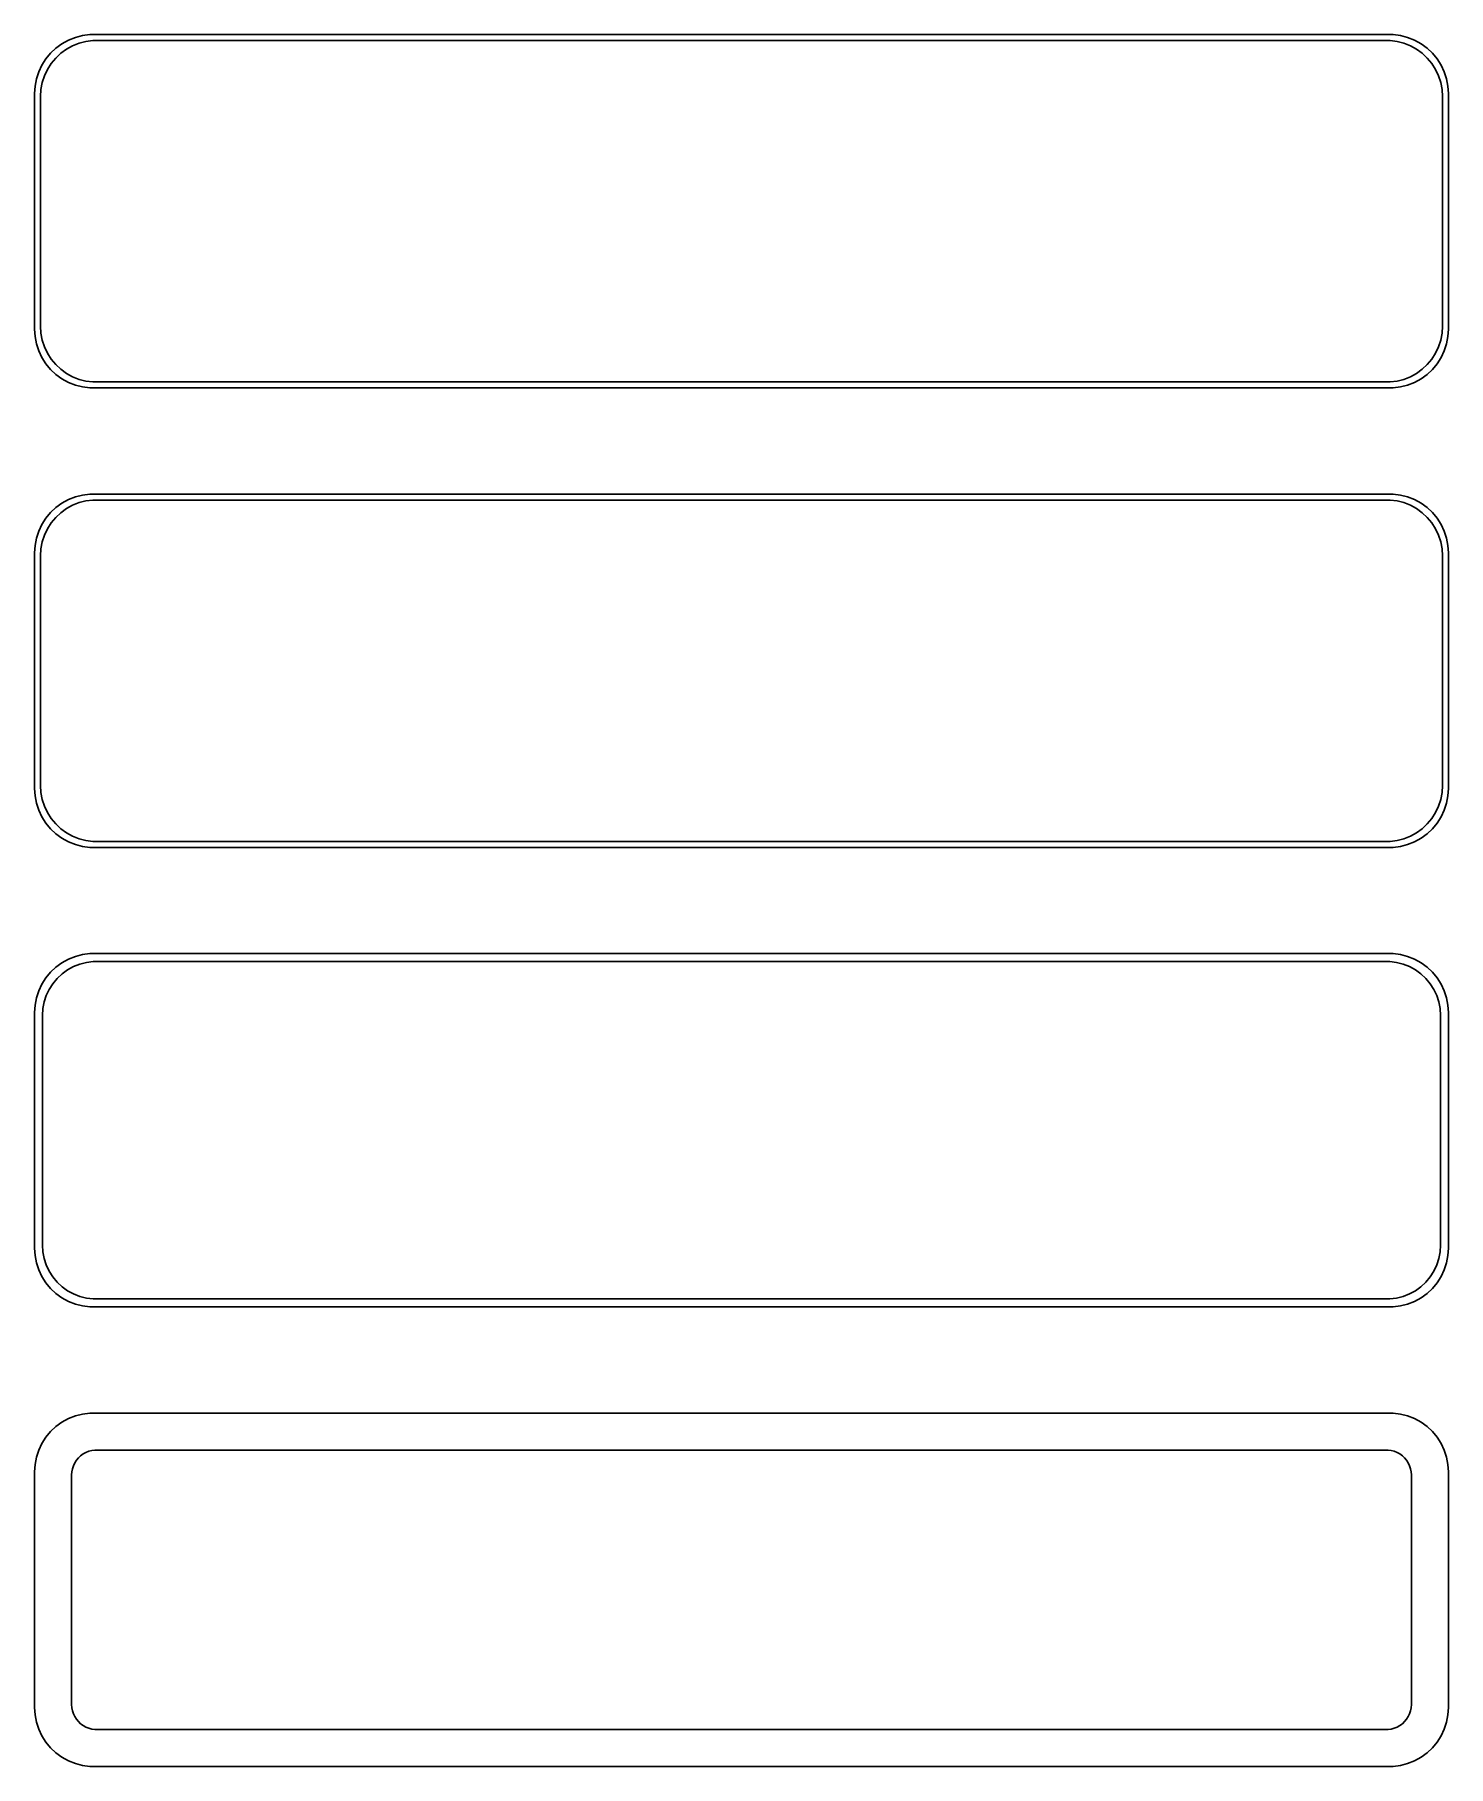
# Model space of a CAD drawing. Header units: metres. Extents: x -60 to 60, y 141 to 288.
import ezdxf

# ---------------------------------------------------------------- set-up
doc = ezdxf.new("R2010")
doc.units = ezdxf.units.M

msp = doc.modelspace()

# ---------------------------------------------------------------- linework, layer by layer
for p, q in [((-58.1871, 286.853), (-58.6448, 286.423)), ((-57.6791, 287.222), (-58.1871, 286.853)), ((-57.7778, 286.41), (-57.2952, 286.761)), ((-57.1289, 287.524), (-57.6791, 287.222)), ((-57.2952, 286.761), (-56.7724, 287.048)), ((-56.5451, 287.755), (-57.1289, 287.524)), ((-56.7724, 287.048), (-56.2178, 287.268)), ((-55.9369, 287.911), (-56.5451, 287.755)), ((-56.2178, 287.268), (-55.6401, 287.416)), ((-55.3139, 287.99), (-55.9369, 287.911)), ((-55.6401, 287.416), (-55.0482, 287.491)), ((55.3139, 287.99), (-55.3139, 287.99)), ((-55.0482, 287.491), (55.0482, 287.491)), ((55.0482, 287.491), (55.6401, 287.416)), ((55.9369, 287.911), (55.3139, 287.99)), ((55.6401, 287.416), (56.2178, 287.268)), ((56.5451, 287.755), (55.9369, 287.911)), ((56.2178, 287.268), (56.7724, 287.048)), ((57.1289, 287.524), (56.5451, 287.755)), ((56.7724, 287.048), (57.2952, 286.761)), ((57.6791, 287.222), (57.1289, 287.524)), ((57.2952, 286.761), (57.7778, 286.41)), ((58.1871, 286.853), (57.6791, 287.222)), ((58.6448, 286.423), (58.1871, 286.853)), ((-59.3815, 285.409), (-59.6489, 284.841)), ((-59.0451, 285.939), (-59.3815, 285.409)), ((-58.6448, 286.423), (-59.0451, 285.939)), ((-58.9124, 285.038), (-58.5928, 285.542)), ((-58.5928, 285.542), (-58.2126, 286.002)), ((-58.2126, 286.002), (-57.7778, 286.41)), ((57.7778, 286.41), (58.2126, 286.002)), ((58.2126, 286.002), (58.5928, 285.542)), ((58.5928, 285.542), (58.9124, 285.038)), ((59.0451, 285.939), (58.6448, 286.423)), ((59.3815, 285.409), (59.0451, 285.939)), ((59.6489, 284.841), (59.3815, 285.409)), ((-59.8429, 284.243), (-59.9606, 283.627)), ((-59.6489, 284.841), (-59.8429, 284.243)), ((-59.4625, 283.345), (-59.3508, 283.931)), ((-59.3508, 283.931), (-59.1664, 284.499)), ((-59.1664, 284.499), (-58.9124, 285.038)), ((58.9124, 285.038), (59.1664, 284.499)), ((59.1664, 284.499), (59.3508, 283.931)), ((59.3508, 283.931), (59.4625, 283.345)), ((59.8429, 284.243), (59.6489, 284.841)), ((59.9606, 283.627), (59.8429, 284.243)), ((-59.9606, 283.627), (-60, 283)), ((-60, 283), (-60, 263)), ((-59.5, 282.75), (-59.4625, 283.345)), ((-59.5, 263.25), (-59.5, 282.75)), ((59.4625, 283.345), (59.5, 282.75)), ((59.5, 282.75), (59.5, 263.25)), ((60, 283), (59.9606, 283.627)), ((60, 263), (60, 283)), ((-59.4625, 262.655), (-59.5, 263.25)), ((59.5, 263.25), (59.4625, 262.655)), ((-60, 263), (-59.9606, 262.373)), ((-59.9606, 262.373), (-59.8429, 261.757)), ((-59.8429, 261.757), (-59.6489, 261.159)), ((-59.3508, 262.069), (-59.4625, 262.655)), ((-59.1664, 261.501), (-59.3508, 262.069)), ((59.3508, 262.069), (59.1664, 261.501)), ((59.4625, 262.655), (59.3508, 262.069)), ((59.6489, 261.159), (59.8429, 261.757)), ((59.8429, 261.757), (59.9606, 262.373)), ((59.9606, 262.373), (60, 263)), ((-59.6489, 261.159), (-59.3815, 260.591)), ((-59.3815, 260.591), (-59.0451, 260.061)), ((-58.9124, 260.962), (-59.1664, 261.501)), ((-58.5928, 260.458), (-58.9124, 260.962)), ((-58.2126, 259.998), (-58.5928, 260.458)), ((58.5928, 260.458), (58.2126, 259.998)), ((58.9124, 260.962), (58.5928, 260.458)), ((59.1664, 261.501), (58.9124, 260.962)), ((59.0451, 260.061), (59.3815, 260.591)), ((59.3815, 260.591), (59.6489, 261.159)), ((-59.0451, 260.061), (-58.6448, 259.577)), ((-58.6448, 259.577), (-58.1871, 259.147)), ((-57.7778, 259.59), (-58.2126, 259.998)), ((-58.1871, 259.147), (-57.6791, 258.778)), ((-57.2952, 259.239), (-57.7778, 259.59)), ((-57.6791, 258.778), (-57.1289, 258.476)), ((-56.7724, 258.952), (-57.2952, 259.239)), ((-56.2178, 258.732), (-56.7724, 258.952)), ((-55.6401, 258.584), (-56.2178, 258.732)), ((56.2178, 258.732), (55.6401, 258.584)), ((56.7724, 258.952), (56.2178, 258.732)), ((57.2952, 259.239), (56.7724, 258.952)), ((57.1289, 258.476), (57.6791, 258.778)), ((57.7778, 259.59), (57.2952, 259.239)), ((57.6791, 258.778), (58.1871, 259.147)), ((58.2126, 259.998), (57.7778, 259.59)), ((58.1871, 259.147), (58.6448, 259.577)), ((58.6448, 259.577), (59.0451, 260.061)), ((-57.1289, 258.476), (-56.5451, 258.245)), ((-56.5451, 258.245), (-55.9369, 258.089)), ((-55.9369, 258.089), (-55.3139, 258.01)), ((-55.0482, 258.509), (-55.6401, 258.584)), ((-55.3139, 258.01), (55.3139, 258.01)), ((55.0482, 258.509), (-55.0482, 258.509)), ((55.6401, 258.584), (55.0482, 258.509)), ((55.3139, 258.01), (55.9369, 258.089)), ((55.9369, 258.089), (56.5451, 258.245)), ((56.5451, 258.245), (57.1289, 258.476)), ((-57.1289, 248.524), (-57.6791, 248.222)), ((-56.5451, 248.755), (-57.1289, 248.524)), ((-55.9369, 248.911), (-56.5451, 248.755)), ((-56.2178, 248.268), (-55.6401, 248.416)), ((-55.3139, 248.99), (-55.9369, 248.911)), ((-55.6401, 248.416), (-55.0482, 248.491)), ((55.3139, 248.99), (-55.3139, 248.99)), ((-55.0482, 248.491), (55.0482, 248.491)), ((55.0482, 248.491), (55.6401, 248.416)), ((55.9369, 248.911), (55.3139, 248.99)), ((55.6401, 248.416), (56.2178, 248.268)), ((56.5451, 248.755), (55.9369, 248.911)), ((57.1289, 248.524), (56.5451, 248.755)), ((57.6791, 248.222), (57.1289, 248.524)), ((-59.0451, 246.939), (-59.3815, 246.409)), ((-58.6448, 247.423), (-59.0451, 246.939)), ((-58.1871, 247.853), (-58.6448, 247.423)), ((-58.5928, 246.542), (-58.2126, 247.002)), ((-58.2126, 247.002), (-57.7778, 247.41)), ((-57.6791, 248.222), (-58.1871, 247.853)), ((-57.7778, 247.41), (-57.2952, 247.761)), ((-57.2952, 247.761), (-56.7724, 248.048)), ((-56.7724, 248.048), (-56.2178, 248.268)), ((56.2178, 248.268), (56.7724, 248.048)), ((56.7724, 248.048), (57.2952, 247.761)), ((57.2952, 247.761), (57.7778, 247.41)), ((58.1871, 247.853), (57.6791, 248.222)), ((57.7778, 247.41), (58.2126, 247.002)), ((58.6448, 247.423), (58.1871, 247.853)), ((58.2126, 247.002), (58.5928, 246.542)), ((59.0451, 246.939), (58.6448, 247.423)), ((59.3815, 246.409), (59.0451, 246.939)), ((-59.6489, 245.841), (-59.8429, 245.243)), ((-59.3815, 246.409), (-59.6489, 245.841)), ((-59.3508, 244.931), (-59.1664, 245.499)), ((-59.1664, 245.499), (-58.9124, 246.038)), ((-58.9124, 246.038), (-58.5928, 246.542)), ((58.5928, 246.542), (58.9124, 246.038)), ((58.9124, 246.038), (59.1664, 245.499)), ((59.1664, 245.499), (59.3508, 244.931)), ((59.6489, 245.841), (59.3815, 246.409)), ((59.8429, 245.243), (59.6489, 245.841)), ((-59.9606, 244.627), (-60, 244)), ((-60, 244), (-60, 224)), ((-59.8429, 245.243), (-59.9606, 244.627)), ((-59.5, 243.75), (-59.4625, 244.345)), ((-59.4625, 244.345), (-59.3508, 244.931)), ((59.3508, 244.931), (59.4625, 244.345)), ((59.4625, 244.345), (59.5, 243.75)), ((59.9606, 244.627), (59.8429, 245.243)), ((60, 244), (59.9606, 244.627)), ((60, 224), (60, 244)), ((-59.5, 224.25), (-59.5, 243.75)), ((59.5, 243.75), (59.5, 224.25)), ((-60, 224), (-59.9606, 223.373)), ((-59.4625, 223.655), (-59.5, 224.25)), ((-59.3508, 223.069), (-59.4625, 223.655)), ((59.4625, 223.655), (59.3508, 223.069)), ((59.5, 224.25), (59.4625, 223.655)), ((59.9606, 223.373), (60, 224)), ((-59.9606, 223.373), (-59.8429, 222.757)), ((-59.8429, 222.757), (-59.6489, 222.159)), ((-59.6489, 222.159), (-59.3815, 221.591)), ((-59.1664, 222.501), (-59.3508, 223.069)), ((-58.9124, 221.962), (-59.1664, 222.501)), ((-58.5928, 221.458), (-58.9124, 221.962)), ((58.9124, 221.962), (58.5928, 221.458)), ((59.1664, 222.501), (58.9124, 221.962)), ((59.3508, 223.069), (59.1664, 222.501)), ((59.3815, 221.591), (59.6489, 222.159)), ((59.6489, 222.159), (59.8429, 222.757)), ((59.8429, 222.757), (59.9606, 223.373)), ((-59.3815, 221.591), (-59.0451, 221.061)), ((-59.0451, 221.061), (-58.6448, 220.577)), ((-58.6448, 220.577), (-58.1871, 220.147)), ((-58.2126, 220.998), (-58.5928, 221.458)), ((-57.7778, 220.59), (-58.2126, 220.998)), ((-57.2952, 220.239), (-57.7778, 220.59)), ((57.7778, 220.59), (57.2952, 220.239)), ((58.2126, 220.998), (57.7778, 220.59)), ((58.1871, 220.147), (58.6448, 220.577)), ((58.5928, 221.458), (58.2126, 220.998)), ((58.6448, 220.577), (59.0451, 221.061)), ((59.0451, 221.061), (59.3815, 221.591)), ((-58.1871, 220.147), (-57.6791, 219.778)), ((-57.6791, 219.778), (-57.1289, 219.476)), ((-56.7724, 219.952), (-57.2952, 220.239)), ((-57.1289, 219.476), (-56.5451, 219.245)), ((-56.2178, 219.732), (-56.7724, 219.952)), ((-56.5451, 219.245), (-55.9369, 219.089)), ((-55.6401, 219.584), (-56.2178, 219.732)), ((-55.9369, 219.089), (-55.3139, 219.01)), ((-55.0482, 219.509), (-55.6401, 219.584)), ((-55.3139, 219.01), (55.3139, 219.01)), ((55.0482, 219.509), (-55.0482, 219.509)), ((55.6401, 219.584), (55.0482, 219.509)), ((55.3139, 219.01), (55.9369, 219.089)), ((56.2178, 219.732), (55.6401, 219.584)), ((55.9369, 219.089), (56.5451, 219.245)), ((56.7724, 219.952), (56.2178, 219.732)), ((56.5451, 219.245), (57.1289, 219.476)), ((57.2952, 220.239), (56.7724, 219.952)), ((57.1289, 219.476), (57.6791, 219.778)), ((57.6791, 219.778), (58.1871, 220.147)), ((-58.1871, 208.853), (-58.6448, 208.423)), ((-57.6791, 209.222), (-58.1871, 208.853)), ((-57.1289, 209.524), (-57.6791, 209.222)), ((-57.2032, 208.616), (-56.6994, 208.893)), ((-56.5451, 209.755), (-57.1289, 209.524)), ((-56.6994, 208.893), (-56.1648, 209.104)), ((-55.9369, 209.911), (-56.5451, 209.755)), ((-56.1648, 209.104), (-55.6079, 209.247)), ((-55.3139, 209.99), (-55.9369, 209.911)), ((-55.6079, 209.247), (-55.0375, 209.319)), ((55.3139, 209.99), (-55.3139, 209.99)), ((-55.0375, 209.319), (55.0375, 209.319)), ((55.0375, 209.319), (55.6079, 209.247)), ((55.9369, 209.911), (55.3139, 209.99)), ((55.6079, 209.247), (56.1648, 209.104)), ((56.5451, 209.755), (55.9369, 209.911)), ((56.1648, 209.104), (56.6994, 208.893)), ((57.1289, 209.524), (56.5451, 209.755)), ((56.6994, 208.893), (57.2032, 208.616)), ((57.6791, 209.222), (57.1289, 209.524)), ((58.1871, 208.853), (57.6791, 209.222)), ((58.6448, 208.423), (58.1871, 208.853)), ((-59.3815, 207.409), (-59.6489, 206.841)), ((-59.0451, 207.939), (-59.3815, 207.409)), ((-58.6448, 208.423), (-59.0451, 207.939)), ((-58.7621, 206.956), (-58.454, 207.441)), ((-58.454, 207.441), (-58.0875, 207.884)), ((-58.0875, 207.884), (-57.6684, 208.278)), ((-57.6684, 208.278), (-57.2032, 208.616)), ((57.2032, 208.616), (57.6684, 208.278)), ((57.6684, 208.278), (58.0875, 207.884)), ((58.0875, 207.884), (58.454, 207.441)), ((58.454, 207.441), (58.7621, 206.956)), ((59.0451, 207.939), (58.6448, 208.423)), ((59.3815, 207.409), (59.0451, 207.939)), ((59.6489, 206.841), (59.3815, 207.409)), ((-59.8429, 206.243), (-59.9606, 205.627)), ((-59.6489, 206.841), (-59.8429, 206.243)), ((-59.2923, 205.324), (-59.1846, 205.889)), ((-59.1846, 205.889), (-59.0069, 206.435)), ((-59.0069, 206.435), (-58.7621, 206.956)), ((58.7621, 206.956), (59.0069, 206.435)), ((59.0069, 206.435), (59.1846, 205.889)), ((59.1846, 205.889), (59.2923, 205.324)), ((59.8429, 206.243), (59.6489, 206.841)), ((59.9606, 205.627), (59.8429, 206.243)), ((-59.9606, 205.627), (-60, 205)), ((-60, 205), (-60, 185)), ((-59.3284, 204.75), (-59.2923, 205.324)), ((-59.3284, 185.25), (-59.3284, 204.75)), ((59.2923, 205.324), (59.3284, 204.75)), ((59.3284, 204.75), (59.3284, 185.25)), ((60, 205), (59.9606, 205.627)), ((60, 185), (60, 205)), ((-59.2923, 184.676), (-59.3284, 185.25)), ((59.3284, 185.25), (59.2923, 184.676)), ((-60, 185), (-59.9606, 184.373)), ((-59.9606, 184.373), (-59.8429, 183.757)), ((-59.8429, 183.757), (-59.6489, 183.159)), ((-59.1846, 184.111), (-59.2923, 184.676)), ((-59.0069, 183.565), (-59.1846, 184.111)), ((59.1846, 184.111), (59.0069, 183.565)), ((59.2923, 184.676), (59.1846, 184.111)), ((59.6489, 183.159), (59.8429, 183.757)), ((59.8429, 183.757), (59.9606, 184.373)), ((59.9606, 184.373), (60, 185)), ((-59.6489, 183.159), (-59.3815, 182.591)), ((-59.3815, 182.591), (-59.0451, 182.061)), ((-58.7621, 183.044), (-59.0069, 183.565)), ((-58.454, 182.559), (-58.7621, 183.044)), ((-58.0875, 182.116), (-58.454, 182.559)), ((58.454, 182.559), (58.0875, 182.116)), ((58.7621, 183.044), (58.454, 182.559)), ((59.0069, 183.565), (58.7621, 183.044)), ((59.0451, 182.061), (59.3815, 182.591)), ((59.3815, 182.591), (59.6489, 183.159)), ((-59.0451, 182.061), (-58.6448, 181.577)), ((-58.6448, 181.577), (-58.1871, 181.147)), ((-58.1871, 181.147), (-57.6791, 180.778)), ((-57.6684, 181.722), (-58.0875, 182.116)), ((-57.2032, 181.384), (-57.6684, 181.722)), ((-56.6994, 181.107), (-57.2032, 181.384)), ((-56.1648, 180.896), (-56.6994, 181.107)), ((-55.6079, 180.753), (-56.1648, 180.896)), ((56.1648, 180.896), (55.6079, 180.753)), ((56.6994, 181.107), (56.1648, 180.896)), ((57.2032, 181.384), (56.6994, 181.107)), ((57.6684, 181.722), (57.2032, 181.384)), ((58.0875, 182.116), (57.6684, 181.722)), ((57.6791, 180.778), (58.1871, 181.147)), ((58.1871, 181.147), (58.6448, 181.577)), ((58.6448, 181.577), (59.0451, 182.061)), ((-57.6791, 180.778), (-57.1289, 180.476)), ((-57.1289, 180.476), (-56.5451, 180.245)), ((-56.5451, 180.245), (-55.9369, 180.089)), ((-55.9369, 180.089), (-55.3139, 180.01)), ((-55.0375, 180.681), (-55.6079, 180.753)), ((-55.3139, 180.01), (55.3139, 180.01)), ((55.0375, 180.681), (-55.0375, 180.681)), ((55.6079, 180.753), (55.0375, 180.681)), ((55.3139, 180.01), (55.9369, 180.089)), ((55.9369, 180.089), (56.5451, 180.245)), ((56.5451, 180.245), (57.1289, 180.476)), ((57.1289, 180.476), (57.6791, 180.778)), ((-57.1289, 170.524), (-57.6791, 170.222)), ((-56.5451, 170.755), (-57.1289, 170.524)), ((-55.9369, 170.911), (-56.5451, 170.755)), ((-55.3139, 170.99), (-55.9369, 170.911)), ((55.3139, 170.99), (-55.3139, 170.99)), ((55.9369, 170.911), (55.3139, 170.99)), ((56.5451, 170.755), (55.9369, 170.911)), ((57.1289, 170.524), (56.5451, 170.755)), ((57.6791, 170.222), (57.1289, 170.524)), ((-58.6448, 169.423), (-59.0451, 168.939)), ((-58.1871, 169.853), (-58.6448, 169.423)), ((-57.6791, 170.222), (-58.1871, 169.853)), ((58.1871, 169.853), (57.6791, 170.222)), ((58.6448, 169.423), (58.1871, 169.853)), ((59.0451, 168.939), (58.6448, 169.423)), ((-59.6489, 167.841), (-59.8429, 167.243)), ((-59.3815, 168.409), (-59.6489, 167.841)), ((-59.0451, 168.939), (-59.3815, 168.409)), ((-55.8804, 167.531), (-55.6482, 167.659)), ((-55.6482, 167.659), (-55.4019, 167.756)), ((-55.4019, 167.756), (-55.1453, 167.822)), ((-55.1453, 167.822), (-54.8825, 167.855)), ((-54.8825, 167.855), (54.8825, 167.855)), ((54.8825, 167.855), (55.1453, 167.822)), ((55.1453, 167.822), (55.4019, 167.756)), ((55.4019, 167.756), (55.6482, 167.659)), ((55.6482, 167.659), (55.8804, 167.531)), ((59.3815, 168.409), (59.0451, 168.939)), ((59.6489, 167.841), (59.3815, 168.409)), ((59.8429, 167.243), (59.6489, 167.841)), ((-59.9606, 166.627), (-60, 166)), ((-59.8429, 167.243), (-59.9606, 166.627)), ((-56.843, 166.014), (-56.7934, 166.275)), ((-56.7934, 166.275), (-56.7115, 166.527)), ((-56.7115, 166.527), (-56.5987, 166.766)), ((-56.5987, 166.766), (-56.4567, 166.99)), ((-56.4567, 166.99), (-56.2879, 167.194)), ((-56.2879, 167.194), (-56.0947, 167.375)), ((-56.0947, 167.375), (-55.8804, 167.531)), ((55.8804, 167.531), (56.0947, 167.375)), ((56.0947, 167.375), (56.2879, 167.194)), ((56.2879, 167.194), (56.4567, 166.99)), ((56.4567, 166.99), (56.5987, 166.766)), ((56.5987, 166.766), (56.7115, 166.527)), ((56.7115, 166.527), (56.7934, 166.275)), ((56.7934, 166.275), (56.843, 166.014)), ((59.9606, 166.627), (59.8429, 167.243)), ((60, 166), (59.9606, 166.627)), ((-60, 166), (-60, 146)), ((-56.8596, 165.75), (-56.843, 166.014)), ((-56.8596, 146.25), (-56.8596, 165.75)), ((56.843, 166.014), (56.8596, 165.75)), ((56.8596, 165.75), (56.8596, 146.25)), ((60, 146), (60, 166)), ((-60, 146), (-59.9606, 145.373)), ((-56.843, 145.986), (-56.8596, 146.25)), ((-56.7934, 145.725), (-56.843, 145.986)), ((-56.7115, 145.473), (-56.7934, 145.725)), ((56.7934, 145.725), (56.7115, 145.473)), ((56.843, 145.986), (56.7934, 145.725)), ((56.8596, 146.25), (56.843, 145.986)), ((59.9606, 145.373), (60, 146)), ((-59.9606, 145.373), (-59.8429, 144.757)), ((-59.8429, 144.757), (-59.6489, 144.159)), ((-59.6489, 144.159), (-59.3815, 143.591)), ((-56.5987, 145.234), (-56.7115, 145.473)), ((-56.4567, 145.01), (-56.5987, 145.234)), ((-56.2879, 144.806), (-56.4567, 145.01)), ((-56.0947, 144.625), (-56.2879, 144.806)), ((-55.8804, 144.469), (-56.0947, 144.625)), ((-55.6482, 144.341), (-55.8804, 144.469)), ((-55.4019, 144.244), (-55.6482, 144.341)), ((-55.1453, 144.178), (-55.4019, 144.244)), ((-54.8825, 144.145), (-55.1453, 144.178)), ((54.8825, 144.145), (-54.8825, 144.145)), ((55.1453, 144.178), (54.8825, 144.145)), ((55.4019, 144.244), (55.1453, 144.178)), ((55.6482, 144.341), (55.4019, 144.244)), ((55.8804, 144.469), (55.6482, 144.341)), ((56.0947, 144.625), (55.8804, 144.469)), ((56.2879, 144.806), (56.0947, 144.625)), ((56.4567, 145.01), (56.2879, 144.806)), ((56.5987, 145.234), (56.4567, 145.01)), ((56.7115, 145.473), (56.5987, 145.234)), ((59.3815, 143.591), (59.6489, 144.159)), ((59.6489, 144.159), (59.8429, 144.757)), ((59.8429, 144.757), (59.9606, 145.373)), ((-59.3815, 143.591), (-59.0451, 143.061)), ((-59.0451, 143.061), (-58.6448, 142.577)), ((-58.6448, 142.577), (-58.1871, 142.147)), ((58.1871, 142.147), (58.6448, 142.577)), ((58.6448, 142.577), (59.0451, 143.061)), ((59.0451, 143.061), (59.3815, 143.591)), ((-58.1871, 142.147), (-57.6791, 141.778)), ((-57.6791, 141.778), (-57.1289, 141.476)), ((-57.1289, 141.476), (-56.5451, 141.245)), ((-56.5451, 141.245), (-55.9369, 141.089)), ((55.9369, 141.089), (56.5451, 141.245)), ((56.5451, 141.245), (57.1289, 141.476)), ((57.1289, 141.476), (57.6791, 141.778)), ((57.6791, 141.778), (58.1871, 142.147)), ((-55.9369, 141.089), (-55.3139, 141.01)), ((-55.3139, 141.01), (55.3139, 141.01)), ((55.3139, 141.01), (55.9369, 141.089))]:
    msp.add_line(p, q)

doc.saveas('drawing.dxf')
